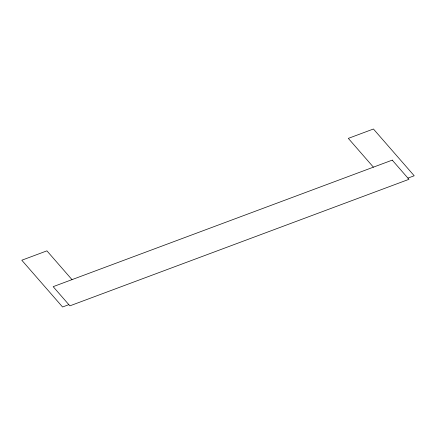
<?xml version="1.0" encoding="UTF-8"?>
<svg xmlns="http://www.w3.org/2000/svg" width="436" height="436" viewBox="0 0 436 436"><rect width="100%" height="100%" fill="white"/><g stroke="black" fill="none" stroke-linecap="round" stroke-linejoin="round"><path stroke-width="0.65" d="M68.844 304.65L62.566 306.993L21.8 260.227L46.919 250.853L72 279.634M407.922 178.117L414.2 175.773L373.434 129.007L348.32 138.381L373.407 167.157M392.242 160.132L53.165 286.665L69.885 305.849L408.968 179.316L392.242 160.132"/></g></svg>
